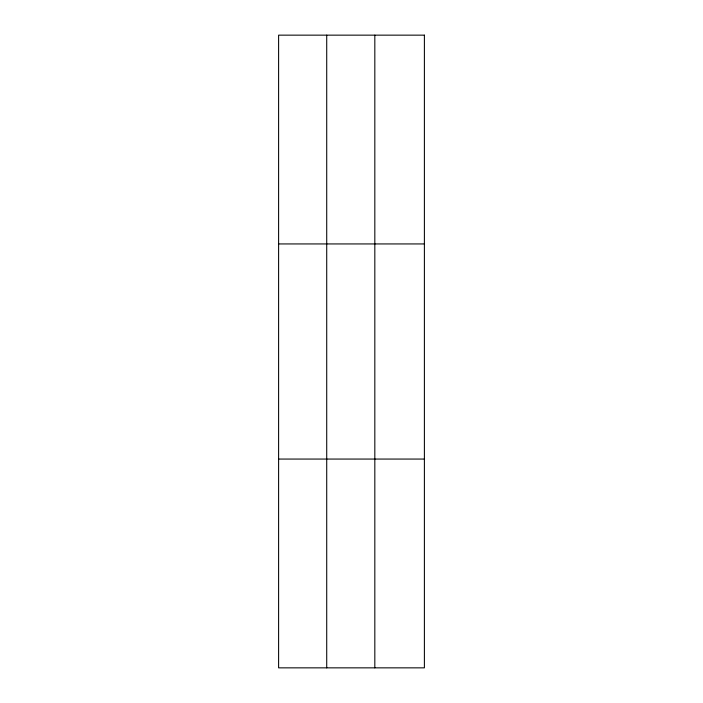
<?xml version="1.0" encoding="UTF-8"?>
<svg xmlns="http://www.w3.org/2000/svg" width="703" height="703" viewBox="0 0 703 703"><rect width="100%" height="100%" fill="white"/><g stroke="black" fill="none" stroke-linecap="round" stroke-linejoin="round"><path stroke-width="1.05" d="M326.719 35.15L326.719 667.85M374.822 35.15L374.822 667.85M278.608 243.941L424.392 243.941M278.608 459.059L424.392 459.059M424.392 35.15L424.392 667.85L278.608 667.85L278.608 35.15L424.392 35.15"/></g></svg>
